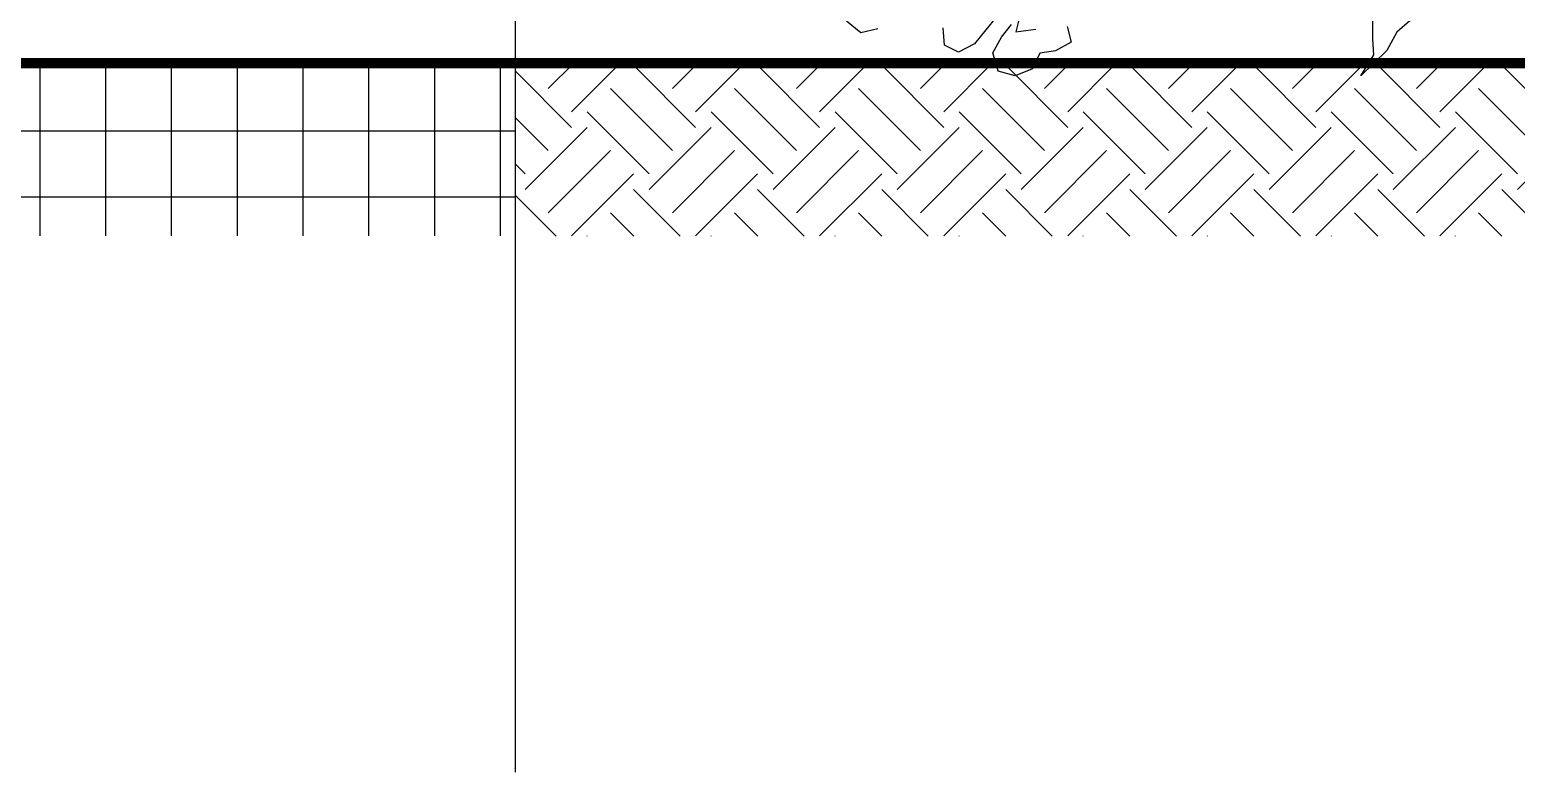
# Model space of a CAD drawing. Header units: millimetres. Extents: x 233857 to 235003, y 252930 to 253232.
# Drawn here: x 234541.93 to 234563.45, y 253137.96 to 253148.7 of the extents above; entities that cross this region are included whole.
import ezdxf

# ---------------------------------------------------------------- set-up
doc = ezdxf.new("R2010")
doc.units = ezdxf.units.MM
doc.layers.add('1DIVERS', color=7, linetype='CONTINUOUS')

# ---------------------------------------------------------------- blocks, each defined once
blk = doc.blocks.new('*U195')
at = {"layer": '1DIVERS'}
h = blk.add_hatch(dxfattribs=at)
h.set_pattern_fill('NET', color=256, scale=0.3, style=0)
h.set_pattern_definition([(7e-15, (8, -2.5005), (0, 0.9525), []), (90, (8, -2.5005), (-0.9525, 6e-17), [])])
h.paths.add_polyline_path([(0, 0), (0, -2.5), (18, -2.5), (18, 0)])
at = {"layer": '1DIVERS', "ltscale": 0.5, "const_width": 0.15, "flags": 128}
blk.add_lwpolyline([(18, 0), (0, 0)], dxfattribs=at)

msp = doc.modelspace()

# ---------------------------------------------------------------- hatches: boundary and pattern name
at = {"layer": '1DIVERS'}
h = msp.add_hatch(dxfattribs=at)
h.set_pattern_fill('EARTH', color=256, scale=0.2, angle=45, style=0)
h.set_pattern_definition([(45, (234556.955, 253145.715), (1e-16, 1.79605), [1.27, -1.27]), (45, (234556.6182, 253146.0518), (1e-16, 1.79605), [1.27, -1.27]), (45, (234556.2815, 253146.3886), (1e-16, 1.79605), [1.27, -1.27]), (135, (234556.2815, 253146.6131), (-1.79605, 1e-16), [1.27, -1.27]), (135, (234556.6182, 253146.9498), (-1.79605, 1e-16), [1.27, -1.27]), (135, (234556.955, 253147.2866), (-1.79605, 1e-16), [1.27, -1.27])])
h.paths.add_polyline_path([(234548.955, 253148.216), (234548.955, 253145.715), (234566.955, 253145.715), (234566.955, 253148.216)])

# ---------------------------------------------------------------- linework, layer by layer
msp.add_line((234548.955, 253199.475), (234548.955, 253137.956), dxfattribs=at)
at = {"layer": '1DIVERS', "color": 104}
for points in [[(234563.627, 253152.595), (234563.415, 253152.144), (234563.289, 253151.94), (234563.183, 253151.735), (234563.077, 253151.489), (234562.992, 253151.264), (234562.886, 253151.059), (234562.821, 253150.813), (234562.736, 253150.588), (234562.607, 253150.136), (234562.563, 253149.91), (234562.498, 253149.684), (234562.121, 253149.133), (234562.121, 253149.133), (234561.911, 253148.827), (234561.723, 253148.664), (234561.576, 253148.399), (234561.2, 253148.033), (234561.39, 253148.339), (234561.372, 253148.566), (234561.375, 253148.813), (234561.358, 253149.081), (234561.281, 253149.535)], [(234553.755, 253148.827), (234553.959, 253148.659), (234554.207, 253148.718)], [(234555.918, 253148.882), (234555.772, 253148.698), (234555.604, 253148.495), (234555.376, 253148.374), (234555.172, 253148.479), (234555.154, 253148.727)], [(234556.946, 253148.745), (234557.005, 253148.518), (234556.777, 253148.397), (234556.55, 253148.359), (234556.444, 253148.134), (234556.196, 253148.034), (234555.95, 253148.099), (234555.871, 253148.368), (234555.997, 253148.593), (234556.143, 253148.776)], [(234556.269, 253148.919), (234556.204, 253148.672), (234556.493, 253148.71)]]:
    msp.add_lwpolyline(points, dxfattribs=at)
at = {"layer": '1DIVERS', "ltscale": 0.5, "const_width": 0.15, "flags": 128}
msp.add_lwpolyline([(234566.955, 253148.216), (234548.955, 253148.216)], dxfattribs=at)

# ---------------------------------------------------------------- block references
at = {"layer": '1DIVERS'}
msp.add_blockref('*U195', (234530.955, 253148.216), dxfattribs=at)

doc.saveas('drawing.dxf')
